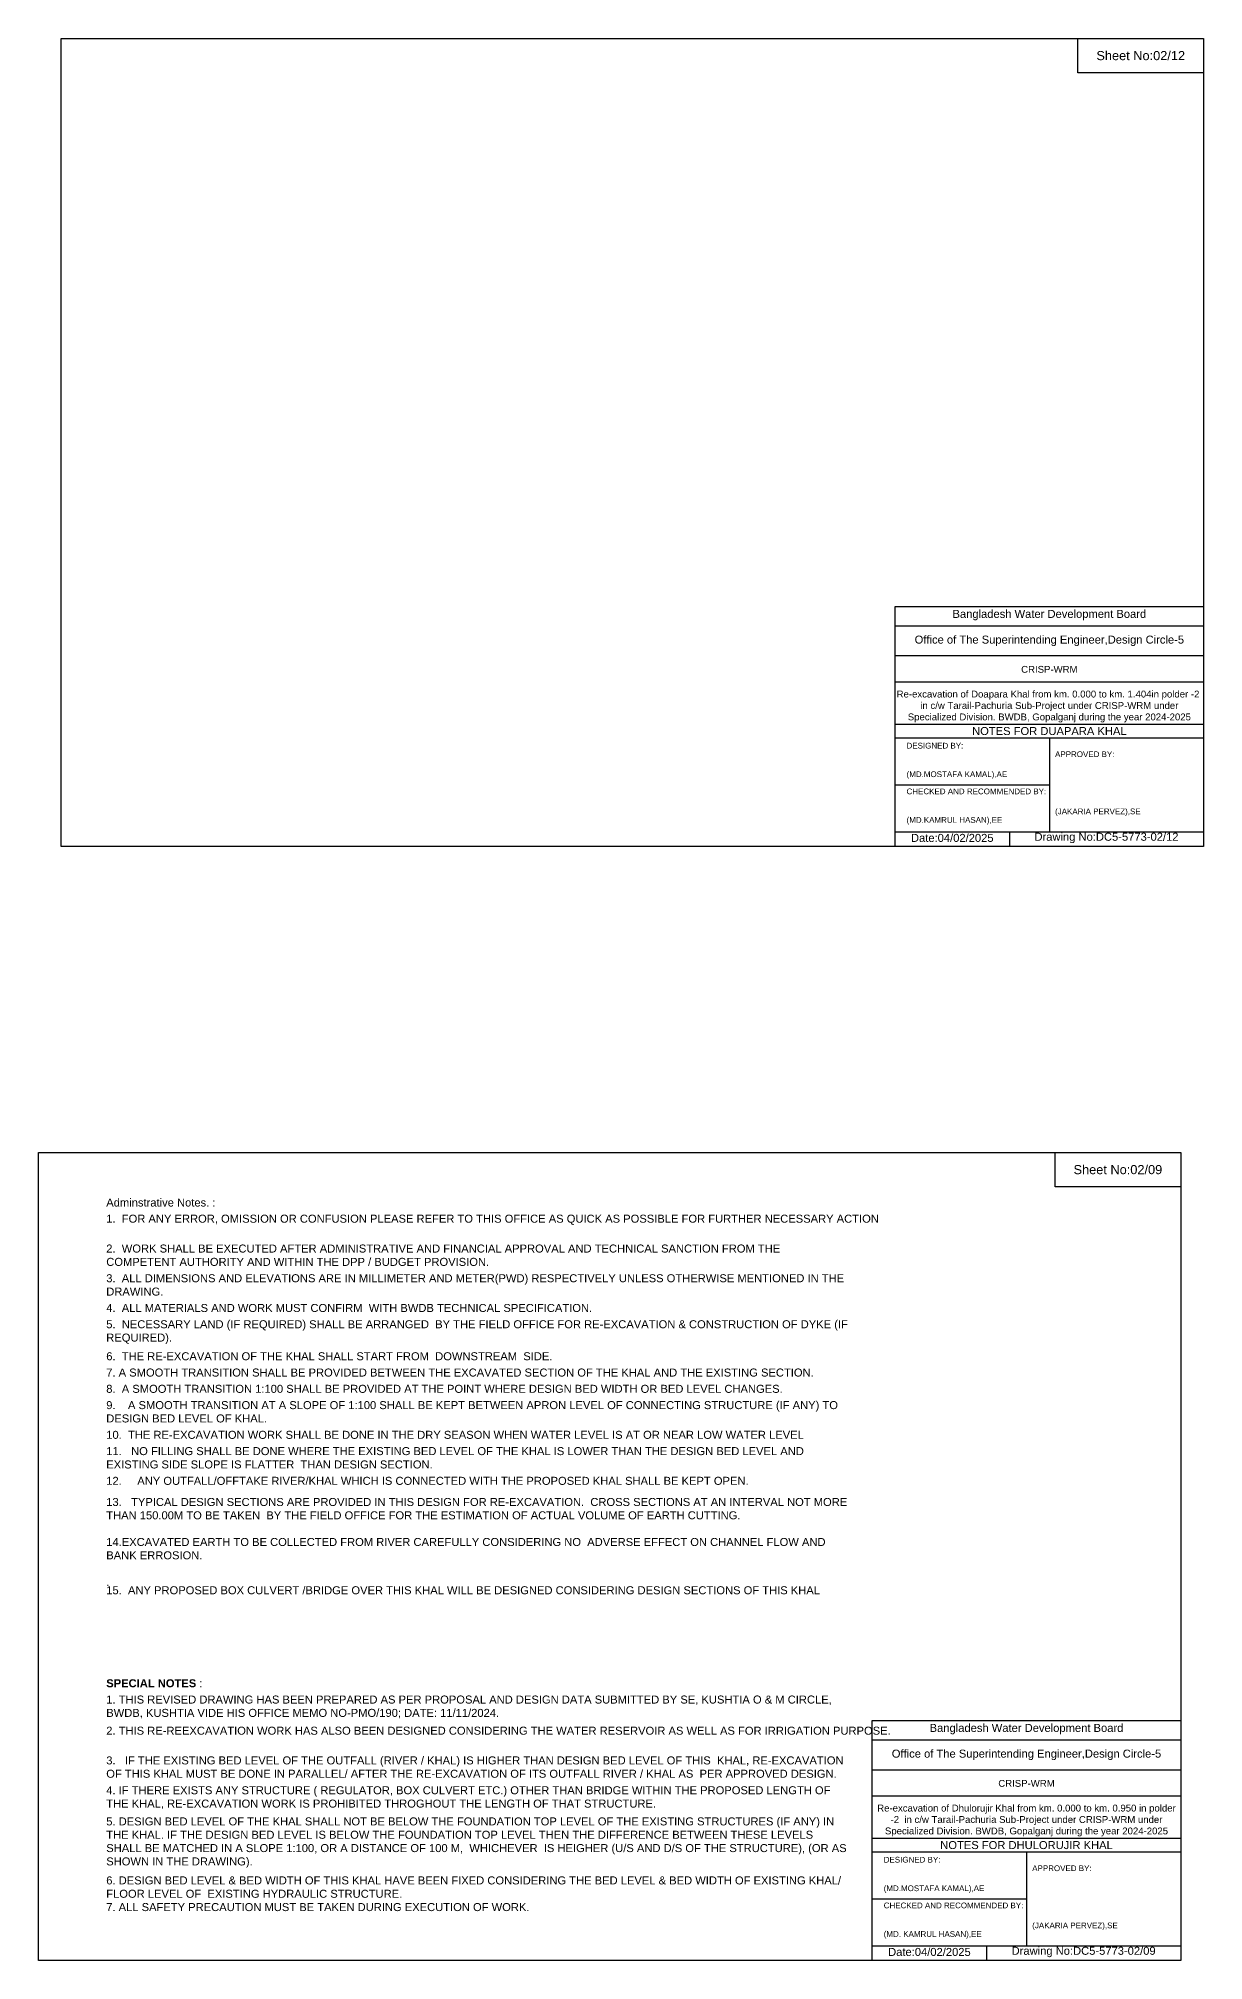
# Model space of a CAD drawing. Header units: inches. Extents: x 91000 to 198000, y -5656 to 7798.
# Drawn here: x 110000 to 118160, y -5656 to 7798 of the extents above; entities that cross this region are included whole.
import ezdxf

# ---------------------------------------------------------------- set-up
doc = ezdxf.new("R2010")
doc.units = ezdxf.units.IN
doc.header["$LTSCALE"] = 7
doc.header["$MEASUREMENT"] = 0
doc.styles.get("Standard").update_dxf_attribs({"font": 'arial.ttf'})

msp = doc.modelspace()

# ---------------------------------------------------------------- linework, layer by layer
for points in [[(110160, 7798), (118160, 7798), (118160, 2142), (110160, 2142)], [(117280, 7798), (118160, 7798), (118160, 7558), (117280, 7558)], [(110000, 0), (118000, 0), (118000, -5656), (110000, -5656)], [(117120, 0), (118000, 0), (118000, -240), (117120, -240)]]:
    msp.add_lwpolyline(points, close=True)
for points in [[(116000, 2142), (116000, 3822), (118160, 3822)], [(116000, 3686), (118160, 3686)], [(116000, 3478), (118160, 3478)], [(116000, 3294), (118160, 3294)], [(116000, 2998), (118160, 2998)], [(116000, 2902), (118160, 2902)], [(117080, 2902), (117080, 2246)], [(116000, 2574), (117080, 2574)], [(116000, 2246), (118160, 2246)], [(116800, 2246), (116800, 2142)], [(115840, -5656), (115840, -3976), (118000, -3976)], [(115840, -4112), (118000, -4112)], [(115840, -4320), (118000, -4320)], [(115840, -4504), (118000, -4504)], [(115840, -4800), (118000, -4800)], [(115840, -4896), (118000, -4896)], [(116920, -4896), (116920, -5552)], [(115840, -5224), (116920, -5224)], [(115840, -5552), (118000, -5552)], [(116640, -5552), (116640, -5656)]]:
    msp.add_lwpolyline(points)

# ---------------------------------------------------------------- texts
at = {"attachment_point": 5}
for s, insert, char_height in [('Sheet No:02/12', (117720, 7678), 64), ('Bangladesh Water Development Board', (117080, 3762), 56), ('Office of The Superintending Engineer,Design Circle-5', (117080, 3582), 56), ('Sheet No:02/09', (117560, -120), 64), ('Bangladesh Water Development Board', (116920, -4036), 56), ('Office of The Superintending Engineer,Design Circle-5', (116920, -4216), 56)]:
    msp.add_mtext(s, dxfattribs=dict(at, insert=insert, char_height=char_height))
for s, insert, char_height, width, attachment_point in [('CRISP-WRM', (117080, 3382), 48, 2240, 5), ('Re-excavation of Doapara Khal from km. 0.000 to km. 1.404in polder -2  in c/w Tarail-Pachuria Sub-Project under CRISP-WRM under Specialized Division. BWDB, Gopalganj during the year 2024-2025', (117080, 3122), 48, 2160, 5), ('NOTES FOR DUAPARA KHAL', (117080, 2950), 56, 2240, 5), ('DESIGNED BY:^J^J^J(MD.MOSTAFA KAMAL),AE', (116080, 2742), 40, 1120, 4), ('APPROVED BY:^J^J^J^J^J^J(JAKARIA PERVEZ),SE', (117120, 2582), 40, 1120, 4), ('CHECKED AND RECOMMENDED BY:^J^J^J(MD.KAMRUL HASAN),EE', (116080, 2422), 40, 1120, 4), ('Date:04/02/2025', (116400, 2202), 56, 1120, 5), ('Drawing No:DC5-5773-02/12', (117480, 2202), 56, 1760, 5), ('Adminstrative Notes. :', (110475, -322), 56, 5200, 1), ('1.  FOR ANY ERROR, OMISSION OR CONFUSION PLEASE REFER TO THIS OFFICE AS QUICK AS POSSIBLE FOR FURTHER NECESSARY ACTION', (110475, -435), 56, 5200, 1), ('2.  WORK SHALL BE EXECUTED AFTER ADMINISTRATIVE AND FINANCIAL APPROVAL AND TECHNICAL SANCTION FROM THE COMPETENT AUTHORITY AND WITHIN THE DPP / BUDGET PROVISION. ', (110475, -644), 56, 5200, 1), ('3.  ALL DIMENSIONS AND ELEVATIONS ARE IN MILLIMETER AND METER(PWD) RESPECTIVELY UNLESS OTHERWISE MENTIONED IN THE DRAWING.', (110475, -852), 56, 5200, 1), ('4.  ALL MATERIALS AND WORK MUST CONFIRM  WITH BWDB TECHNICAL SPECIFICATION.', (110475, -1060), 56, 5200, 1), ('5.  NECESSARY LAND (IF REQUIRED) SHALL BE ARRANGED  BY THE FIELD OFFICE FOR RE-EXCAVATION & CONSTRUCTION OF DYKE (IF REQUIRED).', (110475, -1174), 56, 5200, 1), ('6.  THE RE-EXCAVATION OF THE KHAL SHALL START FROM  DOWNSTREAM  SIDE.', (110475, -1398), 56, 5200, 1), ('7. A SMOOTH TRANSITION SHALL BE PROVIDED BETWEEN THE EXCAVATED SECTION OF THE KHAL AND THE EXISTING SECTION.', (110475, -1512), 56, 5200, 1), ('8.  A SMOOTH TRANSITION 1:100 SHALL BE PROVIDED AT THE POINT WHERE DESIGN BED WIDTH OR BED LEVEL CHANGES.', (110475, -1626), 56, 5200, 1), ('9.    A SMOOTH TRANSITION AT A SLOPE OF 1:100 SHALL BE KEPT BETWEEN APRON LEVEL OF CONNECTING STRUCTURE (IF ANY) TO DESIGN BED LEVEL OF KHAL.', (110475, -1740), 56, 5200, 1), ('10.  THE RE-EXCAVATION WORK SHALL BE DONE IN THE DRY SEASON WHEN WATER LEVEL IS AT OR NEAR LOW WATER LEVEL', (110475, -1948), 56, 5200, 1), ('11.   NO FILLING SHALL BE DONE WHERE THE EXISTING BED LEVEL OF THE KHAL IS LOWER THAN THE DESIGN BED LEVEL AND EXISTING SIDE SLOPE IS FLATTER  THAN DESIGN SECTION.', (110475, -2062), 56, 5200, 1), ('12.     ANY OUTFALL/OFFTAKE RIVER/KHAL WHICH IS CONNECTED WITH THE PROPOSED KHAL SHALL BE KEPT OPEN.', (110475, -2270), 56, 5200, 1), ('13.   TYPICAL DESIGN SECTIONS ARE PROVIDED IN THIS DESIGN FOR RE-EXCAVATION.  CROSS SECTIONS AT AN INTERVAL NOT MORE THAN 150.00M TO BE TAKEN  BY THE FIELD OFFICE FOR THE ESTIMATION OF ACTUAL VOLUME OF EARTH CUTTING. ^J^J14.EXCAVATED EARTH TO BE COLLECTED FROM RIVER CAREFULLY CONSIDERING NO  ADVERSE EFFECT ON CHANNEL FLOW AND BANK ERROSION.^J^J.', (110475, -2418), 56, 5200, 1), ('15.  ANY PROPOSED BOX CULVERT /BRIDGE OVER THIS KHAL WILL BE DESIGNED CONSIDERING DESIGN SECTIONS OF THIS KHAL', (110475, -3036), 56, 5200, 1), ('{\\fArial|b1|i0|c0|p34;SPECIAL NOTES} :', (110475, -3687), 56, 5200, 1), ('1. THIS REVISED DRAWING HAS BEEN PREPARED AS PER PROPOSAL AND DESIGN DATA SUBMITTED BY SE, KUSHTIA O & M CIRCLE, BWDB, KUSHTIA VIDE HIS OFFICE MEMO NO-PMO/190; DATE: 11/11/2024. ', (110475, -3801), 56, 5200, 1), ('2. THIS RE-REEXCAVATION WORK HAS ALSO BEEN DESIGNED CONSIDERING THE WATER RESERVOIR AS WELL AS FOR IRRIGATION PURPOSE.  ', (110475, -4019), 56, 5200, 1), ('3.   IF THE EXISTING BED LEVEL OF THE OUTFALL (RIVER / KHAL) IS HIGHER THAN DESIGN BED LEVEL OF THIS  KHAL, RE-EXCAVATION OF THIS KHAL MUST BE DONE IN PARALLEL/ AFTER THE RE-EXCAVATION OF ITS OUTFALL RIVER / KHAL AS  PER APPROVED DESIGN.^J', (110475, -4227), 56, 5200, 1), ('4. IF THERE EXISTS ANY STRUCTURE ( REGULATOR, BOX CULVERT ETC.) OTHER THAN BRIDGE WITHIN THE PROPOSED LENGTH OF THE KHAL, RE-EXCAVATION WORK IS PROHIBITED THROGHOUT THE LENGTH OF THAT STRUCTURE.', (110475, -4436), 56, 5200, 1), ('CRISP-WRM', (116920, -4416), 48, 2240, 5), ('Re-excavation of Dhulorujir Khal from km. 0.000 to km. 0.950 in polder -2  in c/w Tarail-Pachuria Sub-Project under CRISP-WRM under Specialized Division. BWDB, Gopalganj during the year 2024-2025', (116920, -4676), 48, 2160, 5), ('5. DESIGN BED LEVEL OF THE KHAL SHALL NOT BE BELOW THE FOUNDATION TOP LEVEL OF THE EXISTING STRUCTURES (IF ANY) IN THE KHAL. IF THE DESIGN BED LEVEL IS BELOW THE FOUNDATION TOP LEVEL THEN THE DIFFERENCE BETWEEN THESE LEVELS SHALL BE MATCHED IN A SLOPE 1:100, OR A DISTANCE OF 100 M,  WHICHEVER  IS HEIGHER (U/S AND D/S OF THE STRUCTURE), (OR AS SHOWN IN THE DRAWING).^J', (110475, -4654), 56, 5200, 1), ('NOTES FOR DHULORUJIR KHAL', (116920, -4848), 56, 2240, 5), ('DESIGNED BY:^J^J^J(MD.MOSTAFA KAMAL),AE', (115920, -5056), 40, 1120, 4), ('6. DESIGN BED LEVEL & BED WIDTH OF THIS KHAL HAVE BEEN FIXED CONSIDERING THE BED LEVEL & BED WIDTH OF EXISTING KHAL/ FLOOR LEVEL OF  EXISTING HYDRAULIC STRUCTURE.\\P7. ALL SAFETY PRECAUTION MUST BE TAKEN DURING EXECUTION OF WORK.', (110475, -5067), 56, 5200, 1), ('APPROVED BY:^J^J^J^J^J^J(JAKARIA PERVEZ),SE', (116960, -5216), 40, 1120, 4), ('CHECKED AND RECOMMENDED BY:^J^J^J(MD. KAMRUL HASAN),EE', (115920, -5376), 40, 1120, 4), ('Date:04/02/2025', (116240, -5596), 56, 1120, 5), ('Drawing No:DC5-5773-02/09', (117320, -5596), 56, 1760, 5)]:
    msp.add_mtext(s, dxfattribs=dict(insert=insert, char_height=char_height, width=width, attachment_point=attachment_point))

doc.saveas('drawing.dxf')
